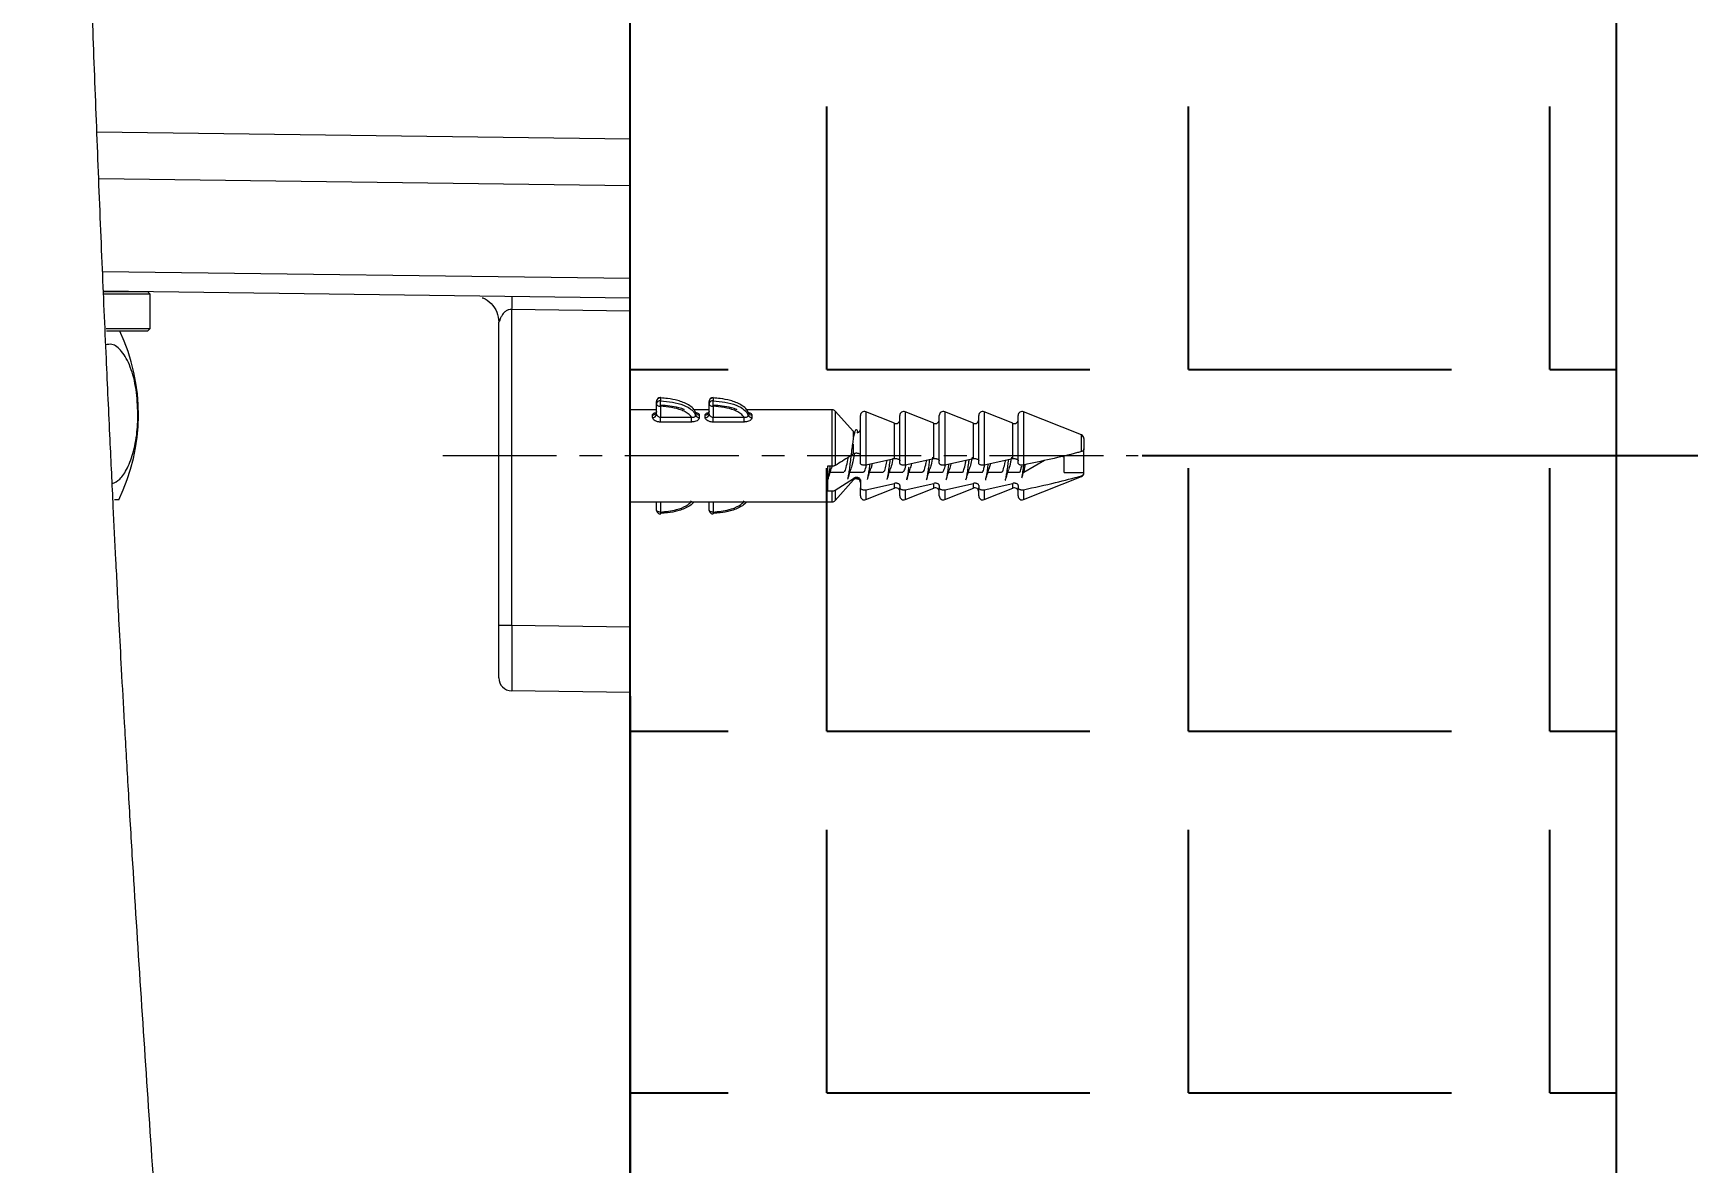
# Model space of a CAD drawing. Extents: x 1944 to 4044, y -46 to 2924.
# Drawn here: x 3646.6 to 3772.4, y 489.3 to 575.2 of the extents above; entities that cross this region are included whole.
import ezdxf

# ---------------------------------------------------------------- set-up
doc = ezdxf.new("R2010")
doc.units = 0
doc.header["$LTSCALE"] = 23.1
doc.linetypes.add('CENTER', pattern=[0.6, 0.375, -0.075, 0.075, -0.075])
doc.layers.get('0').update_dxf_attribs({"linetype": 'CONTINUOUS'})
doc.layers.get('Defpoints').update_dxf_attribs({"linetype": 'CONTINUOUS'})
doc.layers.add('HT', color=3, linetype='CONTINUOUS')
doc.styles.get("Standard").update_dxf_attribs({"font": 'txt.shx', "bigfont": 'whgtxt.shx'})
doc.dimstyles.get("Standard").update_dxf_attribs({"dimtxt": 2.5, "dimasz": 0.18, "dimexe": 0.18, "dimexo": 0.0625, "dimgap": 0.09, "dimtad": 0, "dimtih": 1, "dimtoh": 1, "dimdec": 4, "dimzin": 0, "dimdsep": 46, "dimtxsty": 'Standard', "dimcen": 0.09, "dimadec": 0, "dimazin": 0, "dimtp": 0.001, "dimtm": 0.001, "dimtfac": 1, "dimtdec": 4, "dimtofl": 0, "dimtmove": 0, "dimatfit": 0, "dimfxl": 0, "dimtolj": 1, "dimtzin": 0, "dimarcsym": 0})

# ---------------------------------------------------------------- blocks, each defined once
blk = doc.blocks.new('*D88')
at = {"color": 2, "lineweight": -2, "transparency": 16777216}
for p, q in [((3542.02, 568.68), (3542.02, 393.93)), ((3692.02, 524.79), (3692.02, 393.93)), ((3552.02, 394.93), (3682.02, 394.93))]:
    blk.add_line(p, q, dxfattribs=at)
at = {"color": 2, "transparency": 16777216}
for points in [[(3552.02, 396.6), (3552.02, 393.27), (3542.02, 394.93)], [(3682.02, 396.6), (3682.02, 393.27), (3692.02, 394.93)]]:
    blk.add_solid(points, dxfattribs=at)
at = {"layer": 'Defpoints', "color": 0, "transparency": 16777216}
for p in [(3542.02, 568.98), (3692.02, 525.09), (3692.02, 394.93)]:
    blk.add_point(p, dxfattribs=at)
at = {"color": 2, "transparency": 16777216, "insert": (3617.02, 408.68), "char_height": 17.5, "attachment_point": 5}
blk.add_mtext('\\A1;150', dxfattribs=at)
blk = doc.blocks.new('*D89')
at = {"color": 2, "lineweight": -2, "transparency": 16777216}
for p, q in [((3500.52, 546.24), (3500.52, 342.58)), ((3692.02, 524.79), (3692.02, 342.58)), ((3682.02, 343.58), (3510.52, 343.58))]:
    blk.add_line(p, q, dxfattribs=at)
at = {"color": 2, "transparency": 16777216}
for points in [[(3510.52, 345.25), (3510.52, 341.91), (3500.52, 343.58)], [(3682.02, 345.25), (3682.02, 341.91), (3692.02, 343.58)]]:
    blk.add_solid(points, dxfattribs=at)
at = {"layer": 'Defpoints', "color": 0, "transparency": 16777216}
for p in [(3500.52, 546.54), (3692.02, 525.09), (3500.52, 343.58)]:
    blk.add_point(p, dxfattribs=at)
at = {"color": 2, "transparency": 16777216, "insert": (3596.27, 357.33), "char_height": 17.5, "attachment_point": 5}
blk.add_mtext('\\A1;(191.5)', dxfattribs=at)
blk = doc.blocks.new('*D90')
at = {"color": 2, "lineweight": -2, "transparency": 16777216}
for p, q in [((3729.11, 652.89), (3922.63, 652.89)), ((3921.63, 553.09), (3921.63, 642.89)), ((3730.95, 543.09), (3922.63, 543.09))]:
    blk.add_line(p, q, dxfattribs=at)
at = {"color": 2, "transparency": 16777216}
for points in [[(3919.97, 642.89), (3923.3, 642.89), (3921.63, 652.89)], [(3919.97, 553.09), (3923.3, 553.09), (3921.63, 543.09)]]:
    blk.add_solid(points, dxfattribs=at)
at = {"layer": 'Defpoints', "color": 0, "transparency": 16777216}
for p in [(3728.81, 652.89), (3921.63, 652.89), (3730.65, 543.09)]:
    blk.add_point(p, dxfattribs=at)
at = {"color": 2, "transparency": 16777216, "insert": (3907.88, 597.99), "char_height": 17.5, "attachment_point": 5, "rotation": 90}
blk.add_mtext('\\A1;110', dxfattribs=at)
blk = doc.blocks.new('A$C1AB136E0')
at = {"color": 7, "linetype": 'Continuous', "lineweight": 15}
for p, q in [((515.65, 255.99), (515.65, 153.06)), ((515.65, 149.53), (515.65, 153.06)), ((515.65, 142.46), (515.65, 149.53)), ((515.65, 140.99), (515.65, 142.46)), ((475.59, 141.52), (515.65, 140.99)), ((475.61, 141.47), (478.95, 141.47)), ((479.15, 141.27), (475.65, 141.27)), ((479.15, 141.27), (478.95, 141.47)), ((479.15, 138.67), (479.15, 141.27)), ((515.65, 140.99), (515.65, 139.99)), ((515.65, 139.99), (506.63, 140.11)), ((506.63, 140.11), (506.63, 116.11)), ((515.65, 115.99), (515.65, 139.99)), ((475.79, 138.67), (479.15, 138.67)), ((478.95, 138.47), (475.81, 138.47)), ((478.95, 138.47), (479.15, 138.67)), ((505.65, 116.11), (505.65, 139.15)), ((517.65, 132.49), (515.65, 132.49)), ((517.65, 132.92), (517.65, 133.12)), ((517.65, 132.15), (517.65, 132.92)), ((517.95, 132.76), (517.95, 131.92)), ((517.96, 133.38), (517.96, 133.17)), ((521.65, 132.49), (520.49, 132.49)), ((521.65, 132.92), (521.65, 133.12)), ((521.65, 132.15), (521.65, 132.92)), ((521.95, 132.76), (521.95, 131.92)), ((521.96, 133.38), (521.96, 133.17)), ((531.01, 132.49), (524.49, 132.49)), ((532.62, 130.83), (531.24, 132.39)), ((535.74, 131.46), (533.56, 132.33)), ((538.74, 131.46), (536.56, 132.33)), ((541.74, 131.46), (539.56, 132.33)), ((544.74, 131.46), (542.56, 132.33)), ((549.96, 130.57), (545.56, 132.33)), ((517.35, 131.9), (517.35, 132.09)), ((517.95, 131.92), (520.3, 131.92)), ((517.95, 131.55), (517.95, 131.92)), ((520.3, 131.55), (517.95, 131.55)), ((520.3, 131.55), (520.3, 131.92)), ((521.35, 131.9), (521.35, 132.09)), ((521.95, 131.92), (524.3, 131.92)), ((521.95, 131.55), (521.95, 131.92)), ((524.3, 131.55), (521.95, 131.55)), ((524.3, 131.55), (524.3, 131.92)), ((533.15, 128.43), (533.15, 132.05)), ((536.15, 128.43), (536.15, 132.05)), ((539.15, 128.43), (539.15, 132.05)), ((542.15, 128.43), (542.15, 132.05)), ((545.15, 128.43), (545.15, 132.05)), ((532.74, 130.84), (532.67, 130.6)), ((532.96, 130.73), (532.94, 130.79)), ((550.15, 130.29), (550.15, 129.52)), ((535.74, 128.76), (533.56, 128.28)), ((538.74, 128.76), (536.56, 128.28)), ((541.74, 128.76), (539.56, 128.28)), ((544.74, 128.76), (542.56, 128.28)), ((543.04, 128.39), (542.93, 127.96)), ((545.58, 127.74), (547.16, 128.65)), ((548.65, 128.89), (548.42, 128.94)), ((548.65, 127.71), (548.65, 128.99)), ((550.15, 127.71), (550.15, 129.52)), ((531.01, 128.19), (530.65, 128.19)), ((530.65, 128.19), (530.65, 126.32)), ((530.86, 127.74), (531.88, 127.74)), ((531.24, 126.37), (532.62, 127.27)), ((531.24, 125.59), (532.62, 127.15)), ((532.36, 127.74), (533.38, 127.74)), ((532.88, 127.25), (532.9, 127.18)), ((533.15, 127.15), (533.15, 126.56)), ((533.86, 127.74), (534.88, 127.74)), ((535.36, 127.74), (536.38, 127.74)), ((536.86, 127.74), (537.88, 127.74)), ((538.36, 127.74), (539.38, 127.74)), ((539.86, 127.74), (540.88, 127.74)), ((541.36, 127.74), (542.38, 127.74)), ((542.86, 127.74), (543.88, 127.74)), ((544.36, 127.74), (545.25, 127.74)), ((545.55, 127.74), (545.58, 127.74)), ((545.56, 125.66), (549.96, 127.42)), ((545.58, 127.74), (545.58, 127.84)), ((548.65, 127.71), (550.15, 127.71)), ((550.15, 127.69), (550.15, 127.71)), ((530.65, 126.32), (531.01, 126.32)), ((533.15, 125.93), (533.15, 126.56)), ((533.56, 126.41), (535.74, 126.89)), ((533.56, 125.66), (535.74, 126.53)), ((536.15, 126.73), (536.15, 126.56)), ((536.15, 125.93), (536.15, 126.56)), ((536.56, 126.41), (538.74, 126.89)), ((536.56, 125.66), (538.74, 126.53)), ((539.15, 126.73), (539.15, 126.56)), ((539.15, 125.93), (539.15, 126.56)), ((539.56, 126.41), (541.74, 126.89)), ((539.56, 125.66), (541.74, 126.53)), ((542.15, 126.73), (542.15, 126.56)), ((542.15, 125.93), (542.15, 126.56)), ((542.56, 126.41), (544.74, 126.89)), ((542.56, 125.66), (544.74, 126.53)), ((545.15, 126.73), (545.15, 126.56)), ((545.15, 125.93), (545.15, 126.56)), ((476.75, 125.64), (476.43, 125.64)), ((515.65, 125.49), (531.01, 125.49)), ((517.65, 124.86), (517.65, 125.49)), ((521.65, 124.86), (521.65, 125.49)), ((505.65, 116.11), (506.63, 116.11)), ((505.65, 112.11), (505.65, 116.11)), ((506.63, 116.11), (515.65, 115.99)), ((515.65, 115.99), (515.65, 110.99)), ((515.65, 110.99), (506.63, 111.11))]:
    blk.add_line(p, q, dxfattribs=at)
at = {"color": 8, "linetype": 'Continuous', "lineweight": 15}
for p, q in [((515.65, 153.06), (475.09, 153.6)), ((475.23, 150.06), (515.65, 149.53)), ((515.65, 142.46), (475.53, 142.98)), ((531.01, 128.19), (531.01, 132.49)), ((531.24, 132.39), (531.24, 128.25)), ((533.56, 132.33), (533.56, 128.28)), ((536.56, 132.33), (536.56, 128.28)), ((539.56, 132.33), (539.56, 128.28)), ((542.56, 132.33), (542.56, 128.28)), ((545.56, 132.33), (545.56, 128.28)), ((535.74, 128.76), (535.74, 131.46)), ((538.74, 128.76), (538.74, 131.46)), ((541.74, 128.76), (541.74, 131.46)), ((544.74, 128.76), (544.74, 131.46)), ((532.62, 130.39), (532.62, 130.83)), ((532.62, 129.13), (532.62, 129.87)), ((549.96, 129.31), (549.96, 130.57)), ((532.62, 127.15), (532.62, 127.27)), ((549.96, 127.42), (549.96, 127.46)), ((531.01, 125.49), (531.01, 126.32)), ((531.24, 126.37), (531.24, 125.59)), ((533.56, 126.41), (533.56, 125.66)), ((535.74, 126.53), (535.74, 126.89)), ((536.56, 126.41), (536.56, 125.66)), ((538.74, 126.53), (538.74, 126.89)), ((539.56, 126.41), (539.56, 125.66)), ((541.74, 126.53), (541.74, 126.89)), ((542.56, 126.41), (542.56, 125.66)), ((544.74, 126.53), (544.74, 126.89)), ((545.56, 126.41), (545.56, 125.66)), ((517.95, 125.49), (517.95, 124.71)), ((521.95, 125.49), (521.95, 124.71))]:
    blk.add_line(p, q, dxfattribs=at)
at = {"color": 7, "linetype": 'Continuous', "lineweight": 15, "flags": 128}
for points in [[(517.65, 132.92), (517.65, 132.89), (517.67, 132.86), (517.7, 132.83), (517.73, 132.81), (517.78, 132.79), (517.83, 132.77), (517.89, 132.76), (517.95, 132.76)], [(521.65, 132.92), (521.65, 132.89), (521.67, 132.86), (521.7, 132.83), (521.73, 132.81), (521.78, 132.79), (521.83, 132.77), (521.89, 132.76), (521.95, 132.76)], [(532.72, 130.76), (532.69, 130.77), (532.62, 130.83)], [(517.95, 124.71), (517.89, 124.71), (517.83, 124.72), (517.78, 124.73), (517.73, 124.75), (517.7, 124.78), (517.67, 124.8), (517.65, 124.83), (517.65, 124.86)], [(521.95, 124.71), (521.89, 124.71), (521.83, 124.72), (521.78, 124.73), (521.73, 124.75), (521.7, 124.78), (521.67, 124.8), (521.65, 124.83), (521.65, 124.86)]]:
    blk.add_lwpolyline(points, dxfattribs=at)
at = {"color": 7, "linetype": 'Continuous', "lineweight": 15}
for centre, radius, start, end in [((463.42, 132.14), 14.83, 334.0108, 25.2573), ((517.95, 133.12), 0.3, 90, 180), ((517.95, 133.12), 0.3, 87.3984, 90), ((517.82, 133.39), 0.147, 354.6569, 11.3745), ((521.95, 133.12), 0.3, 90, 180), ((521.95, 133.12), 0.3, 87.3984, 90), ((521.82, 133.39), 0.147, 354.6569, 11.3745), ((517.36, 132.37), 0.284, 266.6979, 356.2646), ((517.37, 132.17), 0.278, 265.1908, 354.2036), ((517.93, 133.1), 0.284, 83.2799, 175.0176), ((517.93, 132.89), 0.284, 83.2799, 175.0176), ((509.69, 133.29), 8.27, 356.3661, 359.2151), ((520.9, 132.38), 0.299, 200.4876, 271.5389), ((521.36, 132.37), 0.284, 266.6979, 356.2646), ((521.37, 132.17), 0.278, 265.1908, 354.2036), ((521.93, 133.1), 0.284, 83.2799, 175.0176), ((521.93, 132.89), 0.284, 83.2799, 175.0176), ((513.69, 133.29), 8.27, 356.3661, 359.2151), ((524.9, 132.38), 0.299, 200.4876, 271.5389), ((531.01, 132.19), 0.3, 41.6335, 90), ((533.45, 132.05), 0.3, 68.1986, 180), ((536.45, 132.05), 0.3, 68.1986, 180), ((539.45, 132.05), 0.3, 68.1986, 180), ((542.45, 132.05), 0.3, 68.1986, 180), ((545.45, 132.05), 0.3, 68.1986, 180), ((520.89, 132.19), 0.294, 203.0903, 273.4778), ((524.89, 132.19), 0.294, 203.0903, 273.4778), ((532.85, 131.03), 0.3, 280.6911, 0), ((535.85, 131.73), 0.3, 248.1986, 0), ((538.85, 131.73), 0.3, 248.1986, 0), ((541.85, 131.73), 0.3, 248.1986, 0), ((544.85, 131.73), 0.3, 248.1986, 0), ((549.85, 130.29), 0.3, 0, 68.1986), ((532.85, 126.95), 0.3, 0, 138.3665), ((549.85, 127.69), 0.3, 291.8014, 0), ((533.45, 125.93), 0.3, 180, 291.8014), ((535.85, 126.25), 0.3, 0, 111.8014), ((536.45, 125.93), 0.3, 180, 291.8014), ((538.85, 126.25), 0.3, 0, 111.8014), ((539.45, 125.93), 0.3, 180, 291.8014), ((541.85, 126.25), 0.3, 0, 111.8014), ((542.45, 125.93), 0.3, 180, 291.8014), ((544.85, 126.25), 0.3, 0, 111.8014), ((545.45, 125.93), 0.3, 180, 291.8014), ((517.95, 124.86), 0.3, 180, 272.6016), ((517.82, 124.59), 0.147, 348.6255, 5.3431), ((521.95, 124.86), 0.3, 180, 272.6016), ((521.82, 124.59), 0.147, 348.6255, 5.3431), ((531.01, 125.79), 0.3, 270, 318.3665), ((506.65, 112.11), 1, 180, 269.25)]:
    blk.add_arc(centre, radius, start, end, dxfattribs=at)
at = {"color": 8, "linetype": 'Continuous', "lineweight": 15}
for centre in [(518.84, 124.72), (522.84, 124.72)]:
    blk.add_arc(centre, 0.894, 180.6434, 190.031, dxfattribs=at)
at = {"color": 7, "linetype": 'Continuous', "lineweight": 15}
blk.add_ellipse((506.65, 116.11), major_axis=(0.01, 5), ratio=0.002617, start_param=1.57094, end_param=3.141565, dxfattribs=at)
for points, knots in [([(459, 95.64), (459.01, 92.87), (459.02, 87.57), (459.14, 80), (459.3, 73.09), (459.52, 66.1), (459.81, 59.12), (460.17, 52.35), (460.56, 46.08), (460.98, 40.37), (461.42, 35.27), (461.83, 30.99), (462.23, 27.28), (462.65, 23.66), (463.13, 20.08), (463.64, 16.63), (464.17, 13.54), (464.62, 11.26), (465.1, 9.22), (465.57, 7.56), (466.15, 5.9), (466.79, 4.46), (467.44, 3.36), (467.98, 2.65), (468.41, 2.18), (468.7, 1.9), (469.29, 1.42), (470.13, 0.85), (471.26, 0.36), (472.36, 0.08), (473.42, -0.04), (474.65, 0.01), (476.15, 0.35), (477.83, 1.18), (479.55, 2.76), (480.56, 4.54), (481.04, 5.93), (481.36, 7.23), (481.63, 8.84), (481.88, 11.06), (482.08, 14.19), (482.17, 18.57), (482.15, 23.77), (482, 29.79), (481.73, 36.4), (481.35, 43.46), (480.91, 50.84), (480.38, 59.08), (479.78, 68.23), (479.1, 78.25), (478.43, 88.41), (477.88, 96.99), (477.48, 103.75), (477.21, 108.47), (476.98, 112.55), (476.8, 115.95), (476.66, 118.71), (476.51, 121.69), (476.32, 125.47), (476.08, 130.58), (475.79, 136.76), (475.48, 143.87), (475.17, 151.52), (474.87, 159.32), (474.43, 171.17), (473.92, 186.83), (473.39, 206.15), (472.96, 225.01), (472.61, 243.6), (472.34, 262.04), (472.15, 278.67), (472, 293.65), (471.89, 307.18), (471.79, 321.07), (471.7, 335.33), (471.61, 349.76), (471.55, 362.09), (471.5, 372.09), (471.47, 379.72), (471.44, 386.98), (471.42, 393.86), (471.4, 400.36), (471.39, 406.71), (471.37, 413.26), (471.36, 419.41), (471.36, 425.16), (471.36, 430.37), (471.36, 435.87), (471.36, 441.67), (471.36, 447.7), (471.37, 453.65), (471.38, 459.02), (471.4, 463.56), (471.41, 467.29), (471.41, 470.34), (471.42, 472.8), (471.43, 475.07), (471.44, 477.84), (471.46, 481.59), (471.47, 486.3), (471.5, 491.49), (471.52, 496.77), (471.56, 503.49), (471.6, 511.48), (471.69, 526.52), (471.83, 547.45), (471.96, 567.86), (472.05, 582.17), (472.1, 590.31), (472.14, 599.2), (472.2, 608.92), (472.25, 619.48), (472.3, 630.88), (472.35, 643.16), (472.4, 656.31), (472.45, 670.37), (472.49, 685.36), (472.53, 701.29), (472.57, 717.83), (472.59, 734.98), (472.62, 752.72), (472.63, 771.39), (472.64, 791), (472.65, 804.39), (472.65, 811.25)], [0, 0, 0, 0, 0.008145, 0.015564, 0.022509, 0.029124, 0.037454, 0.04522, 0.052434, 0.060391, 0.067592, 0.074026, 0.079876, 0.085709, 0.093023, 0.100349, 0.107675, 0.115182, 0.119393, 0.123969, 0.128909, 0.134097, 0.138394, 0.141512, 0.142944, 0.143868, 0.144457, 0.146349, 0.148521, 0.149723, 0.151059, 0.15287, 0.155236, 0.158159, 0.161541, 0.165725, 0.170124, 0.174706, 0.179319, 0.183963, 0.191786, 0.199762, 0.20776, 0.215528, 0.223175, 0.230799, 0.23844, 0.246093, 0.255793, 0.265694, 0.275717, 0.285765, 0.290965, 0.295645, 0.299669, 0.303017, 0.305676, 0.307833, 0.311829, 0.31686, 0.322959, 0.330168, 0.33799, 0.345756, 0.353456, 0.373489, 0.392845, 0.411821, 0.43072, 0.449481, 0.468135, 0.481581, 0.495404, 0.50961, 0.524201, 0.539181, 0.553843, 0.562, 0.569787, 0.577195, 0.584213, 0.590836, 0.59707, 0.603611, 0.610847, 0.615847, 0.621138, 0.626725, 0.63261, 0.638796, 0.645089, 0.650687, 0.655124, 0.658891, 0.661983, 0.664395, 0.666357, 0.668878, 0.672798, 0.677703, 0.68317, 0.688505, 0.693696, 0.703468, 0.712667, 0.739079, 0.766464, 0.773859, 0.781917, 0.79077, 0.800431, 0.81091, 0.822219, 0.834373, 0.847385, 0.861272, 0.876051, 0.89174, 0.90836, 0.924903, 0.942315, 0.960617, 0.979836, 1, 1, 1, 1]), ([(504.4, 140.99), (504.41, 140.99), (504.67, 140.94), (505.1, 140.57), (505.56, 139.93), (505.62, 139.41), (505.65, 139.15)], [0, 0, 0, 0, 0.012874, 0.341916, 0.670958, 1, 1, 1, 1]), ([(506.63, 140.11), (506.56, 140.1), (506.41, 140.1), (506.2, 140), (506.01, 139.84), (505.87, 139.63), (505.79, 139.46), (505.74, 139.35), (505.71, 139.26), (505.67, 139.19), (505.65, 139.15), (505.65, 139.15), (505.65, 139.15)], [0, 0, 0, 0, 0.116222, 0.239416, 0.377293, 0.53543, 0.695893, 0.744848, 0.772958, 0.88689, 0.942632, 1, 1, 1, 1]), ([(478.21, 132.14), (478.18, 132.78), (478.13, 134.07), (477.68, 135.78), (477.02, 136.97), (476.34, 137.53), (475.92, 137.45), (475.77, 137.42)], [0, 0, 0, 0, 0.230015, 0.460361, 0.682011, 0.882481, 1, 1, 1, 1]), ([(476.26, 126.87), (476.45, 126.96), (476.88, 127.16), (477.45, 128.04), (477.92, 129.34), (478.18, 130.79), (478.2, 131.76), (478.21, 132.14)], [0, 0, 0, 0, 0.175257, 0.380332, 0.601254, 0.843163, 1, 1, 1, 1]), ([(517.64, 132.35), (517.64, 132.33), (517.64, 132.29), (517.6, 132.24), (517.6, 132.24), (517.6, 132.24)], [0, 0, 0, 0, 0.320857, 0.754744, 1, 1, 1, 1]), ([(517.65, 132.15), (517.65, 132.12), (517.66, 132.08), (517.71, 132.01), (517.78, 131.96), (517.87, 131.93), (517.92, 131.92), (517.95, 131.92)], [0, 0, 0, 0, 0.213325, 0.428609, 0.646172, 0.861726, 1, 1, 1, 1]), ([(519.76, 132.49), (519.76, 132.49), (519.64, 132.56), (519.03, 132.73), (518.42, 132.79), (517.95, 132.84)], [0, 0, 0, 0, 0.004696, 0.240878, 1, 1, 1, 1]), ([(520.3, 131.92), (520.26, 131.97), (520.17, 132.11), (519.91, 132.29), (519.2, 132.63), (518.51, 132.7), (517.95, 132.76)], [0, 0, 0, 0, 0.070858, 0.217958, 0.3643, 1, 1, 1, 1]), ([(520.62, 132.28), (520.61, 132.3), (520.57, 132.4), (520.41, 132.62), (519.98, 132.95), (519.3, 133.2), (518.58, 133.34), (518.14, 133.37), (517.96, 133.38)], [0, 0, 0, 0, 0.0208478, 0.1255439, 0.284114, 0.5730569, 0.828417, 1, 1, 1, 1]), ([(517.96, 133.17), (518.56, 133.11), (519.31, 133.03), (520.1, 132.65), (520.4, 132.42), (520.56, 132.21), (520.6, 132.1), (520.62, 132.07)], [0, 0, 0, 0, 0.578108, 0.718749, 0.871641, 0.9639, 1, 1, 1, 1]), ([(520.65, 132.24), (520.65, 132.24), (520.65, 132.24), (520.63, 132.26), (520.62, 132.3), (520.61, 132.32)], [0, 0, 0, 0, 0.188961, 0.619324, 1, 1, 1, 1]), ([(520.62, 132.07), (520.62, 132.09), (520.61, 132.16), (520.62, 132.23), (520.62, 132.28)], [0, 0, 0, 0, 0.234311, 1, 1, 1, 1]), ([(521.64, 132.35), (521.64, 132.33), (521.64, 132.29), (521.6, 132.24), (521.6, 132.24), (521.6, 132.24)], [0, 0, 0, 0, 0.320857, 0.754744, 1, 1, 1, 1]), ([(521.65, 132.15), (521.65, 132.12), (521.66, 132.08), (521.71, 132.01), (521.78, 131.96), (521.87, 131.93), (521.92, 131.92), (521.95, 131.92)], [0, 0, 0, 0, 0.213325, 0.428609, 0.646172, 0.861726, 1, 1, 1, 1]), ([(523.76, 132.49), (523.76, 132.49), (523.64, 132.56), (523.03, 132.73), (522.42, 132.79), (521.95, 132.84)], [0, 0, 0, 0, 0.004696, 0.240878, 1, 1, 1, 1]), ([(524.3, 131.92), (524.26, 131.97), (524.17, 132.11), (523.91, 132.29), (523.2, 132.63), (522.51, 132.7), (521.95, 132.76)], [0, 0, 0, 0, 0.070858, 0.217958, 0.3643, 1, 1, 1, 1]), ([(524.62, 132.28), (524.61, 132.3), (524.57, 132.4), (524.41, 132.62), (523.98, 132.95), (523.3, 133.2), (522.58, 133.34), (522.14, 133.37), (521.96, 133.38)], [0, 0, 0, 0, 0.0208478, 0.1255439, 0.284114, 0.5730569, 0.828417, 1, 1, 1, 1]), ([(521.96, 133.17), (522.56, 133.11), (523.31, 133.03), (524.1, 132.65), (524.4, 132.42), (524.56, 132.21), (524.6, 132.1), (524.62, 132.07)], [0, 0, 0, 0, 0.578108, 0.718749, 0.871641, 0.9639, 1, 1, 1, 1]), ([(524.65, 132.24), (524.65, 132.24), (524.65, 132.24), (524.63, 132.26), (524.62, 132.3), (524.61, 132.32)], [0, 0, 0, 0, 0.188961, 0.619324, 1, 1, 1, 1]), ([(524.62, 132.07), (524.62, 132.09), (524.61, 132.16), (524.62, 132.23), (524.62, 132.28)], [0, 0, 0, 0, 0.234311, 1, 1, 1, 1]), ([(517.95, 131.55), (517.9, 131.55), (517.79, 131.56), (517.62, 131.6), (517.47, 131.68), (517.37, 131.79), (517.35, 131.86), (517.35, 131.9)], [0, 0, 0, 0, 0.145418, 0.368001, 0.585083, 0.794333, 1, 1, 1, 1]), ([(520.3, 131.92), (520.3, 131.92), (520.34, 131.91), (520.39, 131.91), (520.46, 131.91), (520.51, 131.93), (520.57, 131.97), (520.61, 132.01), (520.61, 132.05), (520.62, 132.07)], [0, 0, 0, 0, 0.027434, 0.231118, 0.301702, 0.519144, 0.581325, 0.782015, 1, 1, 1, 1]), ([(520.9, 131.9), (520.9, 131.89), (520.91, 131.86), (520.88, 131.78), (520.8, 131.7), (520.7, 131.63), (520.54, 131.57), (520.39, 131.56), (520.3, 131.55)], [0, 0, 0, 0, 0.017458, 0.217503, 0.421286, 0.48534, 0.710599, 1, 1, 1, 1]), ([(520.9, 132.09), (520.9, 132.04), (520.9, 131.98), (520.9, 131.91), (520.9, 131.9)], [0, 0, 0, 0, 0.76562, 1, 1, 1, 1]), ([(521.95, 131.55), (521.9, 131.55), (521.79, 131.56), (521.62, 131.6), (521.47, 131.68), (521.37, 131.79), (521.35, 131.86), (521.35, 131.9)], [0, 0, 0, 0, 0.1454175, 0.3680007, 0.5850827, 0.7943326, 1, 1, 1, 1]), ([(524.3, 131.92), (524.3, 131.92), (524.34, 131.91), (524.39, 131.91), (524.46, 131.91), (524.51, 131.93), (524.57, 131.97), (524.61, 132.01), (524.61, 132.05), (524.62, 132.07)], [0, 0, 0, 0, 0.027434, 0.231118, 0.301702, 0.519144, 0.581325, 0.782015, 1, 1, 1, 1]), ([(524.9, 131.9), (524.9, 131.89), (524.91, 131.86), (524.88, 131.78), (524.8, 131.7), (524.7, 131.63), (524.54, 131.57), (524.39, 131.56), (524.3, 131.55)], [0, 0, 0, 0, 0.017458, 0.217503, 0.421286, 0.48534, 0.710599, 1, 1, 1, 1]), ([(524.9, 132.09), (524.9, 132.04), (524.9, 131.98), (524.9, 131.91), (524.9, 131.9)], [0, 0, 0, 0, 0.76562, 1, 1, 1, 1]), ([(532.76, 130.89), (532.77, 130.91), (532.79, 130.99), (532.84, 131), (532.9, 130.95), (532.93, 130.82), (532.94, 130.77)], [0, 0, 0, 0, 0.079074, 0.421529, 0.771573, 1, 1, 1, 1]), ([(532.2, 127.21), (532.2, 127.23), (532.23, 127.31), (532.27, 127.57), (532.34, 127.99), (532.4, 128.48), (532.46, 129.01), (532.52, 129.54), (532.59, 130.03), (532.65, 130.44), (532.7, 130.72), (532.73, 130.8), (532.74, 130.83)], [0, 0, 0, 0, 0.028489, 0.142021, 0.257886, 0.374043, 0.487561, 0.60348, 0.719594, 0.833104, 0.949075, 1, 1, 1, 1]), ([(532.62, 129.13), (532.52, 129.07), (532.08, 128.76), (531.6, 128.47), (531.24, 128.25)], [0, 0, 0, 0, 0.226025, 1, 1, 1, 1]), ([(531.88, 127.78), (531.9, 127.78), (531.97, 127.75), (532.07, 128.08), (532.17, 128.52), (532.22, 128.81), (532.24, 128.88)], [0, 0, 0, 0, 0.176594, 0.53249, 0.892031, 1, 1, 1, 1]), ([(532.7, 129.17), (532.66, 129.01), (532.59, 128.63), (532.5, 128.17), (532.45, 128.05), (532.44, 128.02)], [0, 0, 0, 0, 0.370175, 0.863154, 1, 1, 1, 1]), ([(532.62, 129.13), (532.65, 129.15), (532.69, 129.17), (532.78, 129.2), (532.86, 129.2), (532.94, 129.19), (533.01, 129.17), (533.08, 129.13), (533.14, 129.08), (533.14, 129.03), (533.15, 129.01)], [0, 0, 0, 0, 0.135484, 0.249595, 0.364218, 0.467222, 0.543496, 0.691464, 0.838652, 1, 1, 1, 1]), ([(533.56, 128.28), (533.53, 128.28), (533.47, 128.27), (533.37, 128.27), (533.28, 128.29), (533.21, 128.33), (533.16, 128.38), (533.15, 128.41), (533.15, 128.43), (533.15, 128.43)], [0, 0, 0, 0, 0.152598, 0.314169, 0.474335, 0.638043, 0.809184, 0.989744, 1, 1, 1, 1]), ([(533.69, 127.21), (533.7, 127.24), (533.73, 127.34), (533.78, 127.64), (533.84, 128), (533.87, 128.26), (533.88, 128.35)], [0, 0, 0, 0, 0.15272, 0.482775, 0.82064, 1, 1, 1, 1]), ([(534.04, 128.39), (534.02, 128.3), (533.99, 128.14), (533.95, 128.06), (533.94, 128.02)], [0, 0, 0, 0, 0.519696, 1, 1, 1, 1]), ([(534.88, 127.78), (534.91, 127.78), (534.98, 127.78), (535.08, 128.13), (535.16, 128.49), (535.19, 128.64)], [0, 0, 0, 0, 0.282557, 0.69266, 1, 1, 1, 1]), ([(535.19, 127.2), (535.21, 127.25), (535.24, 127.38), (535.29, 127.72), (535.36, 128.17), (535.4, 128.51), (535.42, 128.69), (535.42, 128.7)], [0, 0, 0, 0, 0.183518, 0.450412, 0.723439, 0.993505, 1, 1, 1, 1]), ([(535.62, 128.8), (535.58, 128.57), (535.52, 128.24), (535.46, 128.07), (535.44, 128.02)], [0, 0, 0, 0, 0.678282, 1, 1, 1, 1]), ([(535.74, 128.76), (535.74, 128.77), (535.78, 128.77), (535.86, 128.78), (535.93, 128.77), (536.01, 128.75), (536.07, 128.72), (536.13, 128.68), (536.15, 128.63), (536.15, 128.61), (536.15, 128.61)], [0, 0, 0, 0, 0.045825, 0.207767, 0.358759, 0.427511, 0.601578, 0.775164, 0.961118, 1, 1, 1, 1]), ([(536.56, 128.28), (536.53, 128.28), (536.47, 128.27), (536.37, 128.27), (536.28, 128.29), (536.21, 128.33), (536.16, 128.38), (536.15, 128.41), (536.15, 128.43), (536.15, 128.43)], [0, 0, 0, 0, 0.152598, 0.314169, 0.474335, 0.638043, 0.809184, 0.989744, 1, 1, 1, 1]), ([(537.04, 128.39), (537.03, 128.34), (536.99, 128.17), (536.96, 128.07), (536.93, 128.01)], [0, 0, 0, 0, 0.281, 1, 1, 1, 1]), ([(537.88, 127.76), (537.92, 127.78), (538, 127.82), (538.1, 128.19), (538.16, 128.52), (538.19, 128.64)], [0, 0, 0, 0, 0.360327, 0.770591, 1, 1, 1, 1]), ([(538.18, 127.17), (538.19, 127.18), (538.21, 127.24), (538.26, 127.48), (538.32, 127.87), (538.38, 128.29), (538.41, 128.58), (538.42, 128.7)], [0, 0, 0, 0, 0.041805, 0.302004, 0.564844, 0.830788, 1, 1, 1, 1]), ([(538.64, 128.88), (538.6, 128.67), (538.53, 128.3), (538.46, 128.08), (538.43, 127.99)], [0, 0, 0, 0, 0.567569, 1, 1, 1, 1]), ([(538.74, 128.76), (538.74, 128.77), (538.78, 128.77), (538.86, 128.78), (538.93, 128.77), (539.01, 128.75), (539.07, 128.72), (539.13, 128.68), (539.15, 128.63), (539.15, 128.61), (539.15, 128.61)], [0, 0, 0, 0, 0.045825, 0.207767, 0.358759, 0.427511, 0.601578, 0.775164, 0.961118, 1, 1, 1, 1]), ([(539.56, 128.28), (539.53, 128.28), (539.47, 128.27), (539.37, 128.27), (539.28, 128.29), (539.21, 128.33), (539.16, 128.38), (539.15, 128.41), (539.15, 128.43), (539.15, 128.43)], [0, 0, 0, 0, 0.152598, 0.314169, 0.474335, 0.638043, 0.809184, 0.989744, 1, 1, 1, 1]), ([(539.68, 127.17), (539.69, 127.19), (539.72, 127.27), (539.77, 127.55), (539.83, 127.92), (539.87, 128.22), (539.88, 128.35)], [0, 0, 0, 0, 0.12237, 0.432769, 0.74888, 1, 1, 1, 1]), ([(540.04, 128.39), (540.04, 128.38), (540, 128.19), (539.96, 128.07), (539.93, 127.97)], [0, 0, 0, 0, 0.065652, 1, 1, 1, 1]), ([(540.88, 127.75), (540.88, 127.75), (540.93, 127.69), (541.02, 127.91), (541.12, 128.26), (541.17, 128.56), (541.19, 128.64)], [0, 0, 0, 0, 0.020224, 0.435437, 0.846213, 1, 1, 1, 1]), ([(541.18, 127.16), (541.19, 127.2), (541.23, 127.31), (541.28, 127.61), (541.34, 128.04), (541.39, 128.42), (541.42, 128.65), (541.42, 128.7)], [0, 0, 0, 0, 0.158977, 0.412122, 0.671074, 0.929591, 1, 1, 1, 1]), ([(541.64, 128.88), (541.61, 128.71), (541.54, 128.34), (541.47, 128.09), (541.43, 127.96)], [0, 0, 0, 0, 0.442181, 1, 1, 1, 1]), ([(541.74, 128.76), (541.74, 128.77), (541.78, 128.77), (541.86, 128.78), (541.93, 128.77), (542.01, 128.75), (542.07, 128.72), (542.13, 128.68), (542.15, 128.63), (542.15, 128.61), (542.15, 128.61)], [0, 0, 0, 0, 0.045825, 0.207767, 0.358759, 0.427511, 0.601578, 0.775164, 0.961118, 1, 1, 1, 1]), ([(542.56, 128.28), (542.53, 128.28), (542.47, 128.27), (542.37, 128.27), (542.28, 128.29), (542.21, 128.33), (542.16, 128.38), (542.15, 128.41), (542.15, 128.43), (542.15, 128.43)], [0, 0, 0, 0, 0.152598, 0.314169, 0.474335, 0.638043, 0.809184, 0.989744, 1, 1, 1, 1]), ([(542.68, 127.14), (542.69, 127.21), (542.73, 127.34), (542.79, 127.69), (542.84, 128.04), (542.87, 128.28), (542.88, 128.35)], [0, 0, 0, 0, 0.259413, 0.561931, 0.871614, 1, 1, 1, 1]), ([(543.88, 127.77), (543.89, 127.76), (543.94, 127.71), (544.04, 127.97), (544.13, 128.34), (544.18, 128.6), (544.19, 128.64)], [0, 0, 0, 0, 0.096221, 0.508996, 0.920506, 1, 1, 1, 1]), ([(544.17, 127.13), (544.18, 127.14), (544.2, 127.18), (544.24, 127.39), (544.3, 127.76), (544.37, 128.2), (544.4, 128.54), (544.42, 128.7)], [0, 0, 0, 0, 0.016021, 0.26885, 0.52014, 0.776616, 1, 1, 1, 1]), ([(544.64, 128.88), (544.61, 128.76), (544.55, 128.42), (544.48, 128.07), (544.43, 127.98), (544.43, 127.97)], [0, 0, 0, 0, 0.334438, 0.939702, 1, 1, 1, 1]), ([(544.74, 128.76), (544.74, 128.77), (544.78, 128.77), (544.86, 128.78), (544.93, 128.77), (545.01, 128.75), (545.07, 128.72), (545.13, 128.68), (545.15, 128.63), (545.15, 128.61), (545.15, 128.61)], [0, 0, 0, 0, 0.045825, 0.207767, 0.358759, 0.427511, 0.601578, 0.775164, 0.961118, 1, 1, 1, 1]), ([(545.56, 128.28), (545.53, 128.28), (545.47, 128.27), (545.37, 128.27), (545.28, 128.29), (545.21, 128.33), (545.16, 128.38), (545.15, 128.41), (545.15, 128.43), (545.15, 128.43)], [0, 0, 0, 0, 0.152598, 0.314169, 0.474335, 0.638043, 0.809184, 0.989744, 1, 1, 1, 1]), ([(549.96, 129.31), (549.86, 129.28), (548.43, 128.89), (546.94, 128.58), (545.56, 128.28)], [0, 0, 0, 0, 0.070193, 1, 1, 1, 1]), ([(550.15, 129.52), (550.15, 129.51), (550.14, 129.47), (550.12, 129.41), (550.06, 129.35), (550, 129.32), (549.97, 129.31), (549.96, 129.31)], [0, 0, 0, 0, 0.1769792, 0.5228013, 0.7532819, 0.9493419, 1, 1, 1, 1]), ([(530.7, 127.21), (530.7, 127.21), (530.72, 127.27), (530.76, 127.51), (530.81, 127.84), (530.85, 128.1), (530.86, 128.19)], [0, 0, 0, 0, 0.0199062, 0.396282, 0.777804, 1, 1, 1, 1]), ([(530.7, 127.2), (530.74, 127.34), (530.82, 127.61), (530.9, 127.87), (530.94, 128)], [0, 0, 0, 0, 0.5082146, 1, 1, 1, 1]), ([(531, 128.22), (530.99, 128.16), (530.97, 128.06), (530.95, 128.03), (530.94, 128.01)], [0, 0, 0, 0, 0.596835, 1, 1, 1, 1]), ([(531.24, 128.25), (531.22, 128.24), (531.19, 128.22), (531.11, 128.2), (531.04, 128.2), (531.01, 128.19)], [0, 0, 0, 0, 0.216514, 0.625663, 1, 1, 1, 1]), ([(532.2, 127.2), (532.24, 127.34), (532.32, 127.61), (532.4, 127.87), (532.44, 128)], [0, 0, 0, 0, 0.509067, 1, 1, 1, 1]), ([(533.15, 127.15), (533.14, 127.16), (533.14, 127.21), (533.09, 127.27), (533.01, 127.31), (532.93, 127.34), (532.84, 127.34), (532.76, 127.33), (532.69, 127.31), (532.65, 127.29), (532.62, 127.27)], [0, 0, 0, 0, 0.133318, 0.318777, 0.457851, 0.569922, 0.66827, 0.766676, 0.865005, 1, 1, 1, 1]), ([(533.38, 127.78), (533.41, 127.78), (533.48, 127.77), (533.55, 128), (533.6, 128.25), (533.61, 128.29)], [0, 0, 0, 0, 0.322562, 0.866723, 1, 1, 1, 1]), ([(533.69, 127.19), (533.73, 127.33), (533.82, 127.61), (533.9, 127.88), (533.94, 128.01)], [0, 0, 0, 0, 0.509919, 1, 1, 1, 1]), ([(535.19, 127.18), (535.23, 127.33), (535.32, 127.6), (535.4, 127.87), (535.44, 128.01)], [0, 0, 0, 0, 0.510702, 1, 1, 1, 1]), ([(536.38, 127.77), (536.42, 127.78), (536.49, 127.8), (536.57, 128.06), (536.61, 128.28), (536.62, 128.3)], [0, 0, 0, 0, 0.421234, 0.958292, 1, 1, 1, 1]), ([(536.69, 127.18), (536.73, 127.36), (536.78, 127.61), (536.84, 128.03), (536.86, 128.15)], [0, 0, 0, 0, 0.716859, 1, 1, 1, 1]), ([(536.69, 127.17), (536.73, 127.32), (536.81, 127.6), (536.9, 127.87), (536.94, 128)], [0, 0, 0, 0, 0.511329, 1, 1, 1, 1]), ([(538.18, 127.16), (538.23, 127.31), (538.31, 127.59), (538.4, 127.86), (538.44, 128)], [0, 0, 0, 0, 0.5117389, 1, 1, 1, 1]), ([(539.38, 127.75), (539.42, 127.77), (539.5, 127.82), (539.58, 128.14), (539.61, 128.3)], [0, 0, 0, 0, 0.525862, 1, 1, 1, 1]), ([(539.69, 127.19), (539.73, 127.32), (539.81, 127.59), (539.9, 127.85), (539.94, 127.99)], [0, 0, 0, 0, 0.486117, 1, 1, 1, 1]), ([(541.2, 127.2), (541.23, 127.33), (541.31, 127.59), (541.39, 127.84), (541.43, 127.98)], [0, 0, 0, 0, 0.472323, 1, 1, 1, 1]), ([(542.38, 127.76), (542.39, 127.76), (542.44, 127.7), (542.52, 127.88), (542.58, 128.18), (542.61, 128.29)], [0, 0, 0, 0, 0.077814, 0.633534, 1, 1, 1, 1]), ([(542.7, 127.21), (542.73, 127.33), (542.81, 127.58), (542.89, 127.83), (542.93, 127.96)], [0, 0, 0, 0, 0.459861, 1, 1, 1, 1]), ([(544.2, 127.22), (544.23, 127.33), (544.31, 127.58), (544.38, 127.82), (544.43, 127.95)], [0, 0, 0, 0, 0.449728, 1, 1, 1, 1]), ([(545.25, 127.76), (545.26, 127.76), (545.3, 127.76), (545.35, 127.92), (545.4, 128.13), (545.42, 128.23)], [0, 0, 0, 0, 0.259759, 0.629881, 1, 1, 1, 1]), ([(545.43, 127.31), (545.43, 127.31), (545.45, 127.35), (545.5, 127.65), (545.54, 128), (545.57, 128.25), (545.57, 128.29)], [0, 0, 0, 0, 0.0068453, 0.4738537, 0.9312281, 1, 1, 1, 1]), ([(545.45, 127.39), (545.48, 127.48), (545.52, 127.63), (545.56, 127.78), (545.58, 127.83)], [0, 0, 0, 0, 0.616675, 1, 1, 1, 1]), ([(545.56, 126.41), (546.38, 126.58), (547.87, 126.91), (549.31, 127.28), (549.96, 127.46)], [0, 0, 0, 0, 0.548127, 1, 1, 1, 1]), ([(545.67, 128.31), (545.67, 128.27), (545.64, 128.12), (545.61, 127.96), (545.59, 127.86), (545.58, 127.84)], [0, 0, 0, 0, 0.170768, 0.751002, 1, 1, 1, 1]), ([(549.96, 127.46), (549.98, 127.46), (550.03, 127.48), (550.1, 127.54), (550.14, 127.61), (550.15, 127.67), (550.15, 127.69)], [0, 0, 0, 0, 0.127367, 0.372978, 0.727811, 1, 1, 1, 1]), ([(531.01, 126.32), (531.02, 126.32), (531.06, 126.32), (531.13, 126.33), (531.2, 126.35), (531.23, 126.37), (531.24, 126.37)], [0, 0, 0, 0, 0.094835, 0.468591, 0.84497, 1, 1, 1, 1]), ([(533.15, 126.56), (533.15, 126.56), (533.15, 126.54), (533.16, 126.49), (533.22, 126.44), (533.31, 126.41), (533.41, 126.39), (533.49, 126.39), (533.54, 126.4), (533.56, 126.41)], [0, 0, 0, 0, 0.014432, 0.20953, 0.401041, 0.581784, 0.750593, 0.911231, 1, 1, 1, 1]), ([(536.15, 126.73), (536.15, 126.73), (536.15, 126.76), (536.13, 126.8), (536.08, 126.85), (536, 126.88), (535.91, 126.9), (535.82, 126.91), (535.76, 126.9), (535.74, 126.89)], [0, 0, 0, 0, 0.011379, 0.207261, 0.407026, 0.550454, 0.702586, 0.855025, 1, 1, 1, 1]), ([(536.15, 126.56), (536.15, 126.56), (536.15, 126.54), (536.16, 126.49), (536.22, 126.44), (536.31, 126.41), (536.41, 126.39), (536.49, 126.39), (536.54, 126.4), (536.56, 126.41)], [0, 0, 0, 0, 0.014432, 0.20953, 0.401041, 0.581784, 0.750593, 0.911231, 1, 1, 1, 1]), ([(539.15, 126.73), (539.15, 126.73), (539.15, 126.76), (539.13, 126.8), (539.08, 126.85), (539, 126.88), (538.91, 126.9), (538.82, 126.91), (538.76, 126.9), (538.74, 126.89)], [0, 0, 0, 0, 0.011379, 0.207261, 0.407026, 0.550454, 0.702586, 0.855025, 1, 1, 1, 1]), ([(539.15, 126.56), (539.15, 126.56), (539.15, 126.54), (539.16, 126.49), (539.22, 126.44), (539.31, 126.41), (539.41, 126.39), (539.49, 126.39), (539.54, 126.4), (539.56, 126.41)], [0, 0, 0, 0, 0.014432, 0.20953, 0.401041, 0.581784, 0.750593, 0.911231, 1, 1, 1, 1]), ([(542.15, 126.73), (542.15, 126.73), (542.15, 126.76), (542.13, 126.8), (542.08, 126.85), (542, 126.88), (541.91, 126.9), (541.82, 126.91), (541.76, 126.9), (541.74, 126.89)], [0, 0, 0, 0, 0.0113789, 0.2072614, 0.407026, 0.5504538, 0.7025858, 0.8550255, 1, 1, 1, 1]), ([(542.15, 126.56), (542.15, 126.56), (542.15, 126.54), (542.16, 126.49), (542.22, 126.44), (542.31, 126.41), (542.41, 126.39), (542.49, 126.39), (542.54, 126.4), (542.56, 126.41)], [0, 0, 0, 0, 0.014432, 0.20953, 0.401041, 0.581784, 0.750593, 0.911231, 1, 1, 1, 1]), ([(545.15, 126.73), (545.15, 126.73), (545.15, 126.76), (545.13, 126.8), (545.08, 126.85), (545, 126.88), (544.91, 126.9), (544.82, 126.91), (544.76, 126.9), (544.74, 126.89)], [0, 0, 0, 0, 0.011379, 0.207261, 0.407026, 0.550454, 0.702586, 0.855025, 1, 1, 1, 1]), ([(545.15, 126.56), (545.15, 126.56), (545.15, 126.54), (545.16, 126.49), (545.22, 126.44), (545.31, 126.41), (545.41, 126.39), (545.49, 126.39), (545.54, 126.4), (545.56, 126.41)], [0, 0, 0, 0, 0.014432, 0.20953, 0.401041, 0.581784, 0.750593, 0.911231, 1, 1, 1, 1]), ([(517.95, 124.71), (518.36, 124.75), (519.04, 124.81), (519.8, 125.1), (520.17, 125.36), (520.27, 125.5), (520.3, 125.55)], [0, 0, 0, 0, 0.4720672, 0.7787347, 0.9314012, 1, 1, 1, 1]), ([(520.49, 125.49), (520.47, 125.46), (520.38, 125.31), (519.96, 125.04), (519.3, 124.78), (518.58, 124.65), (518.14, 124.62), (517.96, 124.6)], [0, 0, 0, 0, 0.039367, 0.213564, 0.530982, 0.811508, 1, 1, 1, 1]), ([(521.95, 124.71), (522.36, 124.75), (523.04, 124.81), (523.8, 125.1), (524.17, 125.36), (524.27, 125.5), (524.3, 125.55)], [0, 0, 0, 0, 0.472067, 0.778735, 0.931401, 1, 1, 1, 1]), ([(524.49, 125.49), (524.47, 125.46), (524.38, 125.31), (523.96, 125.04), (523.3, 124.78), (522.58, 124.65), (522.14, 124.62), (521.96, 124.6)], [0, 0, 0, 0, 0.0393671, 0.2135642, 0.530982, 0.8115076, 1, 1, 1, 1])]:
    blk.add_open_spline(points, degree=3, knots=knots, dxfattribs=at)
blk.add_open_spline([(506.63, 141.11), (506.64, 141.09), (506.64, 141.06), (506.64, 140.83), (506.64, 140.5), (506.64, 140.24), (506.63, 140.11)], degree=3, dxfattribs=at)
at = {"color": 8, "linetype": 'Continuous', "lineweight": 15}
for points, knots in [([(517.35, 132.09), (517.35, 132.11), (517.36, 132.15), (517.44, 132.22), (517.54, 132.26), (517.62, 132.27), (517.65, 132.28)], [0, 0, 0, 0, 0.217784, 0.540761, 0.867403, 1, 1, 1, 1]), ([(520.63, 132.27), (520.65, 132.27), (520.71, 132.26), (520.81, 132.22), (520.89, 132.16), (520.9, 132.11), (520.9, 132.09)], [0, 0, 0, 0, 0.116509, 0.395453, 0.723432, 1, 1, 1, 1]), ([(521.35, 132.09), (521.35, 132.11), (521.36, 132.15), (521.44, 132.22), (521.54, 132.26), (521.62, 132.27), (521.65, 132.28)], [0, 0, 0, 0, 0.217784, 0.540761, 0.867403, 1, 1, 1, 1]), ([(524.63, 132.27), (524.65, 132.27), (524.71, 132.26), (524.81, 132.22), (524.89, 132.16), (524.9, 132.11), (524.9, 132.09)], [0, 0, 0, 0, 0.116509, 0.395453, 0.723432, 1, 1, 1, 1])]:
    blk.add_open_spline(points, degree=3, knots=knots, dxfattribs=at)

msp = doc.modelspace()

# ---------------------------------------------------------------- linework, layer by layer
at = {"color": 7, "linetype": 'Continuous', "lineweight": 15}
for p, q in [((3692.02, 670.19), (3692.02, 567.26)), ((3692.02, 563.73), (3692.02, 567.26)), ((3692.02, 556.65), (3692.02, 563.73))]:
    msp.add_line(p, q, dxfattribs=at)
at = {"color": 1, "linetype": 'CENTER', "lineweight": 15}
msp.add_line((3677.76, 543.09), (3730.65, 543.09), dxfattribs=at)
at = {"layer": 'HT', "ltscale": 0.5}
for p, q in [((3692.02, 152.3), (3692.02, 1902.3)), ((3767.02, 120.3), (3767.02, 1902.3)), ((3706.96, 549.64), (3706.96, 569.64)), ((3734.46, 549.64), (3734.46, 569.64)), ((3761.96, 549.64), (3761.96, 569.64)), ((3692.02, 549.64), (3699.46, 549.64)), ((3706.96, 549.64), (3726.96, 549.64)), ((3734.46, 549.64), (3754.46, 549.64)), ((3761.96, 549.64), (3767.02, 549.64)), ((3706.96, 522.14), (3706.96, 542.14)), ((3734.46, 522.14), (3734.46, 542.14)), ((3761.96, 522.14), (3761.96, 542.14)), ((3692.02, 522.14), (3699.46, 522.14)), ((3706.96, 522.14), (3726.96, 522.14)), ((3734.46, 522.14), (3754.46, 522.14)), ((3761.96, 522.14), (3767.02, 522.14)), ((3706.96, 494.64), (3706.96, 514.64)), ((3734.46, 494.64), (3734.46, 514.64)), ((3761.96, 494.64), (3761.96, 514.64)), ((3692.02, 494.64), (3699.46, 494.64)), ((3706.96, 494.64), (3726.96, 494.64)), ((3734.46, 494.64), (3754.46, 494.64)), ((3761.96, 494.64), (3767.02, 494.64))]:
    msp.add_line(p, q, dxfattribs=at)

# ---------------------------------------------------------------- block references
at = {"lineweight": 15}
msp.add_blockref('A$C1AB136E0', (3176.37, 414.09), dxfattribs=at)

# ---------------------------------------------------------------- dimensions: what is measured, and where the dimension line sits
dim = msp.add_linear_dim(base=(3921.63, 652.89), p1=(3730.65, 543.09), p2=(3728.81, 652.89), angle=90, dimstyle='Standard', override={"dimtxt": 17.5, "dimasz": 10, "dimexe": 1, "dimexo": 0.3, "dimgap": 5, "dimtad": 1, "dimtih": 0, "dimtoh": 0, "dimdec": 0, "dimzin": 8, "dimcen": 0, "dimclrd": 2, "dimclre": 2, "dimclrt": 2, "dimazin": 2, "dimtp": 0.1, "dimtm": 0, "dimtfac": 0.5, "dimtdec": 1, "dimatfit": 3, "dimfxl": 2.5, "dimarcsym": 1})
dim.commit()
dim.dimension.update_dxf_attribs({"geometry": '*D90', "text_midpoint": (3921.63, 597.99), "dimtype": 160})
dim = msp.add_linear_dim(base=(3692.02, 394.93), p1=(3542.02, 568.98), p2=(3692.02, 525.09), dimstyle='Standard', override={"dimtxt": 17.5, "dimasz": 10, "dimexe": 1, "dimexo": 0.3, "dimgap": 5, "dimtad": 1, "dimtih": 0, "dimtoh": 0, "dimdec": 1, "dimzin": 8, "dimcen": 0, "dimclrd": 2, "dimclre": 2, "dimclrt": 2, "dimazin": 2, "dimtp": 0.1, "dimtm": 0, "dimtfac": 0.5, "dimtdec": 1, "dimatfit": 3, "dimfxl": 2.5, "dimarcsym": 1})
dim.commit()
dim.dimension.update_dxf_attribs({"geometry": '*D88', "text_midpoint": (3617.02, 408.68)})
dim = msp.add_linear_dim(base=(3500.52, 343.58), p1=(3692.02, 525.09), p2=(3500.52, 546.54), text='(<>)', dimstyle='Standard', override={"dimtxt": 17.5, "dimasz": 10, "dimexe": 1, "dimexo": 0.3, "dimgap": 5, "dimtad": 1, "dimtih": 0, "dimtoh": 0, "dimdec": 1, "dimzin": 8, "dimcen": 0, "dimclrd": 2, "dimclre": 2, "dimclrt": 2, "dimazin": 2, "dimtp": 0.1, "dimtm": 0, "dimtfac": 0.5, "dimtdec": 1, "dimatfit": 3, "dimfxl": 2.5, "dimarcsym": 1})
dim.commit()
dim.dimension.update_dxf_attribs({"geometry": '*D89', "text_midpoint": (3596.27, 357.33)})

doc.saveas('drawing.dxf')
